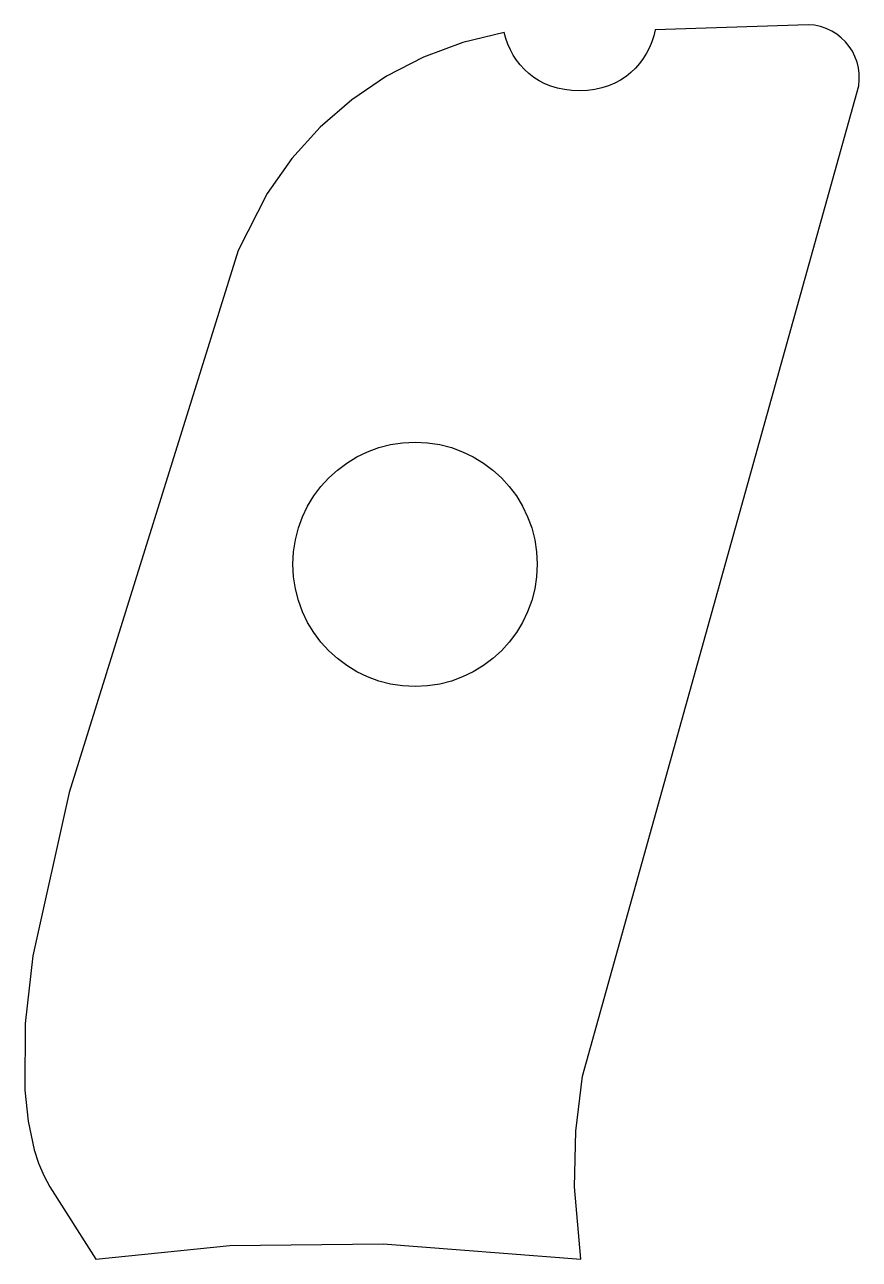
# Model space of a CAD drawing. Header units: metres. Extents: x 171 to 204.1, y -163.6 to -114.7.
import ezdxf

# ---------------------------------------------------------------- set-up
doc = ezdxf.new("R2010")
doc.units = ezdxf.units.M

msp = doc.modelspace()

# ---------------------------------------------------------------- linework, layer by layer
for points in [[(202.055222, -114.700304), (195.994274, -114.899694), (195.932552, -115.141502), (195.854066, -115.377722), (195.758816, -115.60683), (195.646802, -115.827556), (195.51777, -116.038376), (195.371974, -116.238274), (195.209414, -116.425472), (195.029836, -116.598954), (194.833494, -116.756942), (194.620388, -116.89842), (194.390264, -117.021864), (194.143376, -117.126004), (193.87947, -117.209316), (193.5988, -117.27053), (193.301112, -117.308376), (192.98666, -117.32133), (192.680336, -117.309138), (192.390014, -117.273578), (192.115694, -117.215666), (191.857376, -117.136926), (191.61506, -117.038374), (191.388746, -116.92128), (191.17818, -116.787168), (190.983616, -116.637054), (190.805054, -116.472208), (190.642494, -116.2939), (190.495936, -116.1034), (190.365126, -115.901978), (190.250318, -115.690904), (190.151512, -115.471448), (190.068708, -115.24488), (190.001652, -115.012216), (188.370972, -115.404392), (186.81065, -115.98529), (185.33618, -116.745258), (183.96331, -117.674898), (182.708042, -118.764304), (181.58587, -120.004078), (180.612796, -121.384568), (179.456588, -123.65609), (172.76191, -145.13687), (171.311062, -151.602694), (171.014644, -154.280362), (170.994324, -156.921708), (171.126658, -158.15691), (171.374816, -159.296608), (171.547028, -159.82188), (171.754038, -160.312354), (171.997878, -160.764728), (173.821598, -163.631372), (179.131468, -163.08959), (185.200036, -163.021772), (193.038476, -163.631372), (192.795144, -160.763458), (192.847468, -158.557468), (193.113406, -156.366972), (204.058266, -117.125496), (204.083158, -116.881402), (204.079602, -116.641118), (204.048868, -116.406422), (203.992226, -116.179092), (203.9112, -115.960906), (203.80706, -115.753896), (203.681076, -115.55984), (203.534772, -115.38077), (203.369418, -115.218464), (203.186538, -115.0747), (202.987402, -114.95151), (202.77328, -114.850672), (202.545442, -114.773964), (202.305412, -114.723164), (202.054714, -114.700304)], [(191.313816, -136.087104), (191.288924, -136.58215), (191.215518, -137.062972), (191.096138, -137.52703), (190.933324, -137.972038), (190.729362, -138.395456), (190.486792, -138.794744), (190.208154, -139.167616), (189.895734, -139.511532), (189.551818, -139.823952), (189.178946, -140.102844), (188.779658, -140.345414), (188.35624, -140.549376), (187.911232, -140.71219), (187.447174, -140.83157), (186.966352, -140.904976), (186.471306, -140.929868), (185.97626, -140.904976), (185.495438, -140.83157), (185.03138, -140.71219), (184.586372, -140.549376), (184.162954, -140.345414), (183.763666, -140.102844), (183.390794, -139.823952), (183.046878, -139.511532), (182.734458, -139.167616), (182.455566, -138.794744), (182.212996, -138.395456), (182.009034, -137.972038), (181.84622, -137.52703), (181.72684, -137.062972), (181.653434, -136.58215), (181.628542, -136.087104), (181.653434, -135.592058), (181.72684, -135.111236), (181.84622, -134.647178), (182.009034, -134.20217), (182.212996, -133.778752), (182.455566, -133.379464), (182.734458, -133.006592), (183.046878, -132.662676), (183.390794, -132.350256), (183.763666, -132.071618), (184.162954, -131.829048), (184.586372, -131.625086), (185.03138, -131.462272), (185.495438, -131.342892), (185.97626, -131.269486), (186.471306, -131.244594), (186.966352, -131.269486), (187.447174, -131.342892), (187.911232, -131.462272), (188.35624, -131.625086), (188.779658, -131.829048), (189.178946, -132.071618), (189.551818, -132.350256), (189.895734, -132.662676), (190.208154, -133.006592), (190.486792, -133.379464), (190.729362, -133.778752), (190.933324, -134.20217), (191.096138, -134.647178), (191.215518, -135.111236), (191.288924, -135.592058), (191.313816, -136.087104)]]:
    msp.add_lwpolyline(points)

doc.saveas('drawing.dxf')
